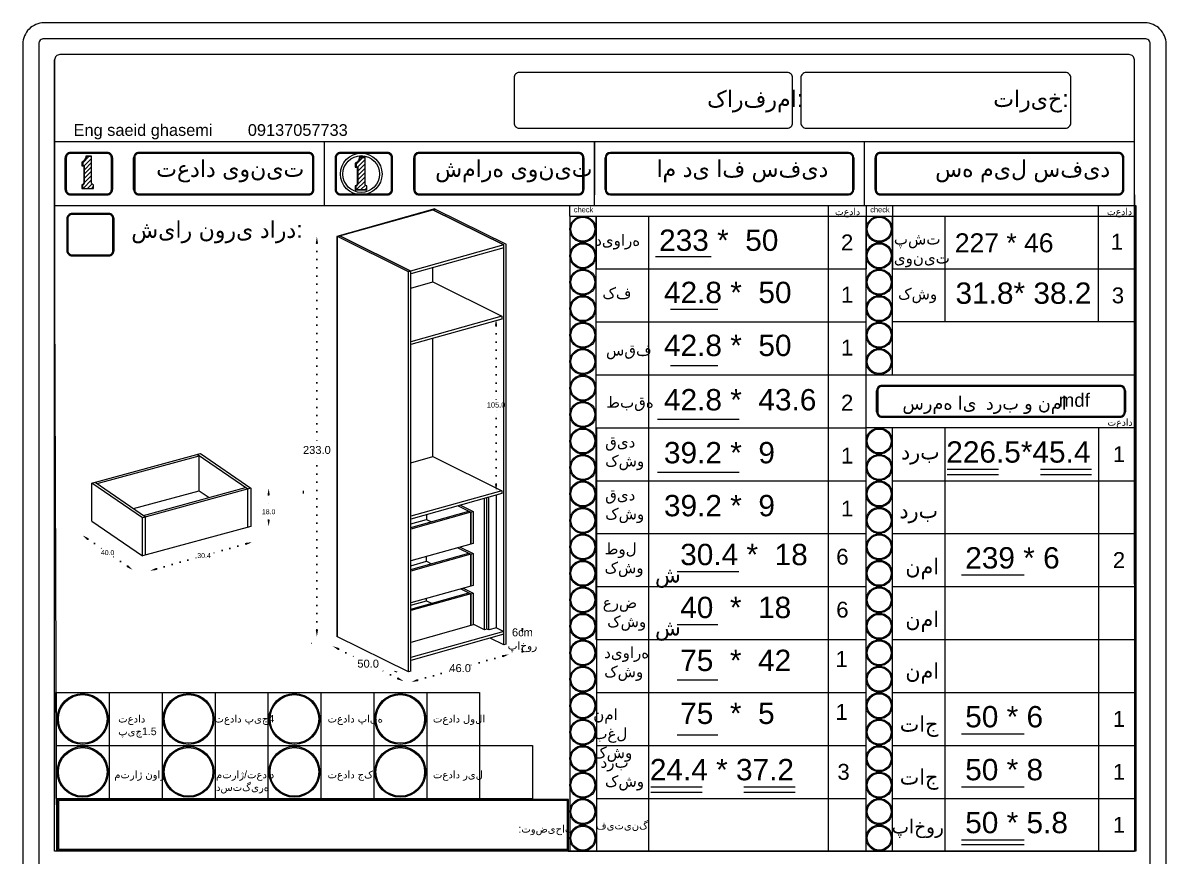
# Model space of a CAD drawing. Header units: centimetres. Extents: x 57 to 5031, y 102 to 2747.
# Drawn here: x 4116.2 to 4548.2, y 806 to 1120.7 of the extents above; entities that cross this region are included whole.
import ezdxf

# ---------------------------------------------------------------- set-up
doc = ezdxf.new("R2010")
doc.units = ezdxf.units.CM
doc.header["$MEASUREMENT"] = 0
doc.linetypes.add('ACAD_ISO07W100', pattern=[3, 0, -3])
doc.styles.get("Standard").update_dxf_attribs({"font": 'arial.ttf'})
doc.dimstyles.new('Copy of Standard', dxfattribs={"dimtxt": 2, "dimasz": 2.5, "dimexe": 0.18, "dimexo": 0.0625, "dimgap": 0.09, "dimtad": 0, "dimtih": 1, "dimtoh": 1, "dimdec": 1, "dimzin": 0, "dimdsep": 46, "dimtxsty": 'Standard', "dimcen": 0.09, "dimse1": 1, "dimse2": 1, "dimadec": 0, "dimazin": 0, "dimtfac": 1, "dimtdec": 1, "dimtofl": 0, "dimtmove": 0, "dimatfit": 3, "dimfxl": 1, "dimtolj": 1, "dimtzin": 0, "dimarcsym": 0})
doc.dimstyles.get("Standard").update_dxf_attribs({"dimtxt": 3, "dimasz": 2.5, "dimexe": 0.18, "dimexo": 0.0625, "dimgap": 0.09, "dimtad": 0, "dimtih": 1, "dimtoh": 1, "dimdec": 1, "dimzin": 0, "dimdsep": 46, "dimtxsty": 'Standard', "dimcen": 0.09, "dimse1": 1, "dimse2": 1, "dimadec": 0, "dimazin": 0, "dimtfac": 1, "dimtdec": 1, "dimtofl": 0, "dimtmove": 0, "dimatfit": 3, "dimfxl": 1, "dimtolj": 1, "dimtzin": 0, "dimarcsym": 0})

# ---------------------------------------------------------------- blocks, each defined once
blk = doc.blocks.new('*D233')
at = {"color": 0, "linetype": 'ACAD_ISO07W100', "lineweight": -2, "transparency": 16777216}
for p, q in [((4227.27, 1037.5), (4227.27, 961)), ((4227.27, 891.39), (4227.27, 957.76))]:
    blk.add_line(p, q, dxfattribs=at)
at = {"color": 0, "transparency": 16777216}
for points in [[(4226.85, 1037.5), (4227.69, 1037.5), (4227.27, 1040)], [(4226.85, 891.39), (4227.69, 891.39), (4227.27, 888.89)]]:
    blk.add_solid(points, dxfattribs=at)
at = {"layer": 'Defpoints', "color": 0, "transparency": 16777216}
for p in [(4227.27, 1040), (4235.01, 1040), (4235.01, 888.89)]:
    blk.add_point(p, dxfattribs=at)
at = {"color": 0, "lineweight": 20, "transparency": 16777216, "insert": (4227.27, 959.38), "char_height": 3, "attachment_point": 5}
blk.add_mtext('\\A1;233.0', dxfattribs=at)
blk = doc.blocks.new('*D234')
at = {"color": 0, "linetype": 'ACAD_ISO07W100', "lineweight": -2, "transparency": 16777216}
for p, q in [((4235.47, 884.19), (4243.38, 880.27)), ((4257.82, 873.11), (4249.92, 877.03))]:
    blk.add_line(p, q, dxfattribs=at)
at = {"color": 0, "transparency": 16777216}
for points in [[(4235.66, 884.56), (4235.29, 883.82), (4233.23, 885.3)], [(4258.01, 873.49), (4257.64, 872.74), (4260.06, 872)]]:
    blk.add_solid(points, dxfattribs=at)
at = {"layer": 'Defpoints', "color": 0, "transparency": 16777216}
for p in [(4235.01, 888.89), (4261.84, 875.59), (4260.06, 872)]:
    blk.add_point(p, dxfattribs=at)
at = {"color": 0, "lineweight": 20, "transparency": 16777216, "insert": (4246.65, 878.65), "char_height": 3, "attachment_point": 5}
blk.add_mtext('\\A1;50.0', dxfattribs=at)
blk = doc.blocks.new('*D235')
at = {"color": 0, "linetype": 'ACAD_ISO07W100', "lineweight": -2, "transparency": 16777216}
for p, q in [((4297.49, 881.49), (4285.45, 878.1)), ((4265.33, 872.43), (4277.37, 875.82))]:
    blk.add_line(p, q, dxfattribs=at)
at = {"color": 0, "transparency": 16777216}
for points in [[(4297.37, 881.89), (4297.6, 881.09), (4299.89, 882.17)], [(4265.22, 872.83), (4265.45, 872.03), (4262.93, 871.75)]]:
    blk.add_solid(points, dxfattribs=at)
at = {"layer": 'Defpoints', "color": 0, "transparency": 16777216}
for p in [(4298.81, 886.02), (4299.89, 882.17), (4261.84, 875.59)]:
    blk.add_point(p, dxfattribs=at)
at = {"color": 0, "lineweight": 20, "transparency": 16777216, "insert": (4281.41, 876.96), "char_height": 3, "attachment_point": 5}
blk.add_mtext('\\A1;46.0', dxfattribs=at)
blk = doc.blocks.new('*D225')
at = {"color": 0, "linetype": 'ACAD_ISO07W100', "lineweight": -2, "transparency": 16777216}
for p, q in [((4200.38, 923.89), (4187.17, 920.19)), ((4166.63, 914.44), (4182.12, 918.78))]:
    blk.add_line(p, q, dxfattribs=at)
at = {"color": 0, "transparency": 16777216}
for points in [[(4200.27, 924.29), (4200.49, 923.49), (4202.79, 924.57)], [(4166.52, 914.84), (4166.74, 914.04), (4164.22, 913.76)]]:
    blk.add_solid(points, dxfattribs=at)
at = {"layer": 'Defpoints', "color": 0, "transparency": 16777216}
for p in [(4201.13, 930.5, 8.72), (4162.56, 919.69, 8.72), (4164.22, 913.76)]:
    blk.add_point(p, dxfattribs=at)
at = {"color": 0, "lineweight": 20, "transparency": 16777216, "insert": (4184.64, 919.48), "char_height": 3, "attachment_point": 5}
blk.add_mtext('\\A1;{\\H0.625x;30.4}', dxfattribs=at)
blk = doc.blocks.new('*D226')
at = {"color": 0, "linetype": 'ACAD_ISO07W100', "lineweight": -2, "transparency": 16777216}
for p, q in [((4209.05, 942.44), (4209.05, 937.09)), ((4209.05, 933), (4209.05, 935))]:
    blk.add_line(p, q, dxfattribs=at)
at = {"color": 0, "transparency": 16777216}
for points in [[(4208.63, 942.44), (4209.47, 942.44), (4209.05, 944.94)], [(4208.63, 933), (4209.47, 933), (4209.05, 930.5)]]:
    blk.add_solid(points, dxfattribs=at)
at = {"layer": 'Defpoints', "color": 0, "transparency": 16777216}
for p in [(4202.33, 944.94, 8.72), (4202.33, 930.5, 8.72), (4209.05, 930.5)]:
    blk.add_point(p, dxfattribs=at)
at = {"color": 0, "lineweight": 20, "transparency": 16777216, "insert": (4209.05, 936.04), "char_height": 3, "attachment_point": 5}
blk.add_mtext('\\A1;{\\H0.625x;18.0}', dxfattribs=at)
blk = doc.blocks.new('*D236')
at = {"color": 0, "linetype": 'ACAD_ISO07W100', "lineweight": -2, "transparency": 16777216}
for p, q in [((4140.7, 925.75), (4146.66, 921.67)), ((4155.67, 915.5), (4149.72, 919.58))]:
    blk.add_line(p, q, dxfattribs=at)
at = {"color": 0, "transparency": 16777216}
for points in [[(4140.94, 926.1), (4140.47, 925.41), (4138.64, 927.16)], [(4155.91, 915.84), (4155.44, 915.15), (4157.74, 914.08)]]:
    blk.add_solid(points, dxfattribs=at)
at = {"layer": 'Defpoints', "color": 0, "transparency": 16777216}
for p in [(4142.26, 932.45, 8.72), (4161.36, 919.37, 8.72), (4157.74, 914.08)]:
    blk.add_point(p, dxfattribs=at)
at = {"color": 0, "lineweight": 20, "transparency": 16777216, "insert": (4148.19, 920.62), "char_height": 3, "attachment_point": 5}
blk.add_mtext('\\A1;{\\H0.625x;40.0}', dxfattribs=at)
blk = doc.blocks.new('*D224')
at = {"color": 0, "linetype": 'ACAD_ISO07W100', "lineweight": -2, "transparency": 16777216}
for p, q in [((4304.93, 892.01), (4304.93, 894.51)), ((4304.93, 883), (4304.93, 880.5))]:
    blk.add_line(p, q, dxfattribs=at)
at = {"color": 0, "transparency": 16777216}
for points in [[(4304.51, 892.01), (4305.34, 892.01), (4304.93, 889.51)], [(4304.51, 883), (4305.34, 883), (4304.93, 885.5)]]:
    blk.add_solid(points, dxfattribs=at)
at = {"layer": 'Defpoints', "color": 0, "transparency": 16777216}
for p in [(4296.97, 889.51, 9.24), (4296.97, 885.5, 9.24), (4304.93, 885.5)]:
    blk.add_point(p, dxfattribs=at)
at = {"color": 0, "lineweight": 20, "transparency": 16777216, "insert": (4304.93, 887.5), "char_height": 3, "attachment_point": 5}
blk.add_mtext('\\A1;6cm\\P{\\fArial|b0|i0|c178|p34;پاخور}', dxfattribs=at)
blk = doc.blocks.new('*D255')
at = {"color": 0, "linetype": 'ACAD_ISO07W100', "lineweight": -2, "transparency": 16777216}
for p, q in [((4294.98, 1006.35), (4294.98, 977.52)), ((4294.98, 946.47), (4294.98, 975.3))]:
    blk.add_line(p, q, dxfattribs=at)
at = {"color": 0, "transparency": 16777216}
for points in [[(4294.56, 1006.35), (4295.4, 1006.35), (4294.98, 1008.85)], [(4294.56, 946.47), (4295.4, 946.47), (4294.98, 943.97)]]:
    blk.add_solid(points, dxfattribs=at)
at = {"layer": 'Defpoints', "color": 0, "transparency": 16777216}
for p in [(4297.17, 1008.85), (4294.98, 943.97), (4297.17, 943.97)]:
    blk.add_point(p, dxfattribs=at)
at = {"color": 0, "lineweight": 20, "transparency": 16777216, "insert": (4294.98, 976.41), "char_height": 2, "attachment_point": 5}
blk.add_mtext('\\A1;105.0', dxfattribs=at)

msp = doc.modelspace()

# ---------------------------------------------------------------- hatches: boundary and pattern name
at = {"lineweight": 20}
h = msp.add_hatch(dxfattribs=at)
h.set_pattern_fill('ANSI31', color=256, scale=9.218651)
h.set_pattern_definition([(45, (3392.9131, 1609.375), (-0.8148213, 0.8148213), [])])
h.paths.add_polyline_path([(4142.68, 1059.62), (4142.59, 1059.67), (4142.5, 1059.72), (4142.43, 1059.78), (4142.36, 1059.86), (4142.3, 1059.93), (4142.24, 1060.02), (4142.2, 1060.11), (4142.17, 1060.21), (4142.16, 1060.31), (4142.15, 1060.41), (4142.15, 1070.33), (4140.29, 1070.33), (4140.26, 1070.1), (4140.21, 1069.87), (4140.15, 1069.65), (4140.06, 1069.43), (4139.96, 1069.22), (4139.83, 1069.02), (4139.69, 1068.84), (4139.54, 1068.66), (4139.37, 1068.5), (4139.19, 1068.36), (4138.99, 1068.23), (4138.79, 1068.12), (4138.79, 1066.71), (4139.19, 1066.71), (4139.5, 1066.69), (4139.5, 1060.45), (4139.49, 1060.35), (4139.46, 1060.25), (4139.43, 1060.16), (4139.39, 1060.08), (4139.34, 1059.99), (4139.28, 1059.92), (4139.21, 1059.85), (4139.14, 1059.78), (4139.06, 1059.73), (4138.97, 1059.68), (4138.88, 1059.65), (4138.79, 1059.62), (4138.79, 1058.19), (4142.87, 1058.19), (4142.87, 1059.57), (4142.77, 1059.59)])
h = msp.add_hatch(dxfattribs=at)
h.set_pattern_fill('ANSI31', color=256, scale=9.218651)
h.set_pattern_definition([(45, (3496.243, 1608.9336), (-0.8148213, 0.8148213), [])])
h.paths.add_polyline_path([(4246.01, 1059.18), (4245.92, 1059.23), (4245.83, 1059.28), (4245.76, 1059.34), (4245.69, 1059.41), (4245.63, 1059.49), (4245.57, 1059.58), (4245.53, 1059.67), (4245.5, 1059.77), (4245.49, 1059.87), (4245.48, 1059.97), (4245.48, 1069.89), (4243.62, 1069.89), (4243.59, 1069.66), (4243.54, 1069.43), (4243.48, 1069.21), (4243.39, 1068.99), (4243.29, 1068.78), (4243.16, 1068.58), (4243.02, 1068.39), (4242.87, 1068.22), (4242.7, 1068.06), (4242.52, 1067.91), (4242.32, 1067.79), (4242.12, 1067.67), (4242.12, 1066.27), (4242.52, 1066.27), (4242.83, 1066.25), (4242.83, 1060), (4242.82, 1059.91), (4242.79, 1059.81), (4242.76, 1059.72), (4242.72, 1059.63), (4242.67, 1059.55), (4242.61, 1059.47), (4242.54, 1059.4), (4242.47, 1059.34), (4242.39, 1059.29), (4242.3, 1059.24), (4242.21, 1059.21), (4242.12, 1059.18), (4242.12, 1057.75), (4246.2, 1057.75), (4246.2, 1059.13), (4246.1, 1059.15)])

# ---------------------------------------------------------------- linework, layer by layer
for p, q in [((4128.17, 807.78), (4128.17, 1106.75)), ((4536.17, 1075.78), (4128.17, 1075.78)), ((4128.17, 896.79), (4128.17, 1075.78)), ((4230.17, 1051.78), (4230.17, 1075.78)), ((4332.17, 1051.78), (4332.17, 1075.78)), ((4332.17, 1075.78), (4332.17, 1055.78)), ((4434.17, 1051.78), (4434.17, 1075.78)), ((4148.02, 1071.78), (4134.17, 1071.78)), ((4224.17, 1071.78), (4160.02, 1071.78)), ((4253.88, 1071.78), (4236.17, 1071.78)), ((4326.17, 1071.78), (4265.88, 1071.78)), ((4428.17, 1071.78), (4338.17, 1071.78)), ((4530.17, 1071.78), (4440.17, 1071.78)), ((4132.17, 1057.78), (4132.17, 1069.78)), ((4138.79, 1068.12), (4138.79, 1066.71)), ((4150.02, 1069.78), (4150.02, 1057.78)), ((4158.02, 1057.78), (4158.02, 1069.78)), ((4226.17, 1057.78), (4226.17, 1069.78)), ((4234.17, 1069.78), (4234.17, 1057.78)), ((4242.12, 1067.67), (4242.12, 1066.27)), ((4255.88, 1057.78), (4255.88, 1069.78)), ((4263.88, 1057.78), (4263.88, 1069.78)), ((4328.17, 1069.78), (4328.17, 1057.78)), ((4336.17, 1057.78), (4336.17, 1069.78)), ((4430.17, 1069.78), (4430.17, 1057.78)), ((4438.17, 1057.78), (4438.17, 1069.78)), ((4532.17, 1057.78), (4532.17, 1069.78)), ((4134.17, 1055.78), (4148.02, 1055.78)), ((4138.79, 1058.19), (4142.87, 1058.19)), ((4224.17, 1055.78), (4160.02, 1055.78)), ((4236.17, 1055.78), (4253.88, 1055.78)), ((4242.12, 1057.75), (4246.2, 1057.75)), ((4326.17, 1055.78), (4265.88, 1055.78)), ((4338.17, 1055.78), (4428.17, 1055.78)), ((4440.17, 1055.78), (4530.17, 1055.78)), ((4536.17, 1055.78), (4536.17, 807.78)), ((4128.17, 1051.78), (4536.17, 1051.78)), ((4322.78, 1051.78), (4322.78, 1047.78)), ((4420.6, 807.78), (4420.6, 1051.78)), ((4434.78, 1051.78), (4434.78, 1027.78)), ((4444.78, 1051.78), (4444.78, 1027.78)), ((4522.56, 1007.78), (4522.56, 1051.78)), ((4322.78, 1047.78), (4536.78, 1047.78)), ((4323.04, 807.78), (4323.04, 1047.78)), ((4332.78, 891.78), (4332.78, 1047.78)), ((4332.78, 887.78), (4332.78, 1047.78)), ((4332.78, 1047.78), (4332.78, 1027.78)), ((4352.59, 1047.78), (4352.59, 807.78)), ((4434.78, 891.78), (4434.78, 1047.78)), ((4434.78, 807.78), (4434.78, 1047.78)), ((4444.78, 1007.78), (4444.78, 1047.78)), ((4444.78, 987.78), (4444.78, 1047.78)), ((4444.78, 987.78), (4444.78, 1047.78)), ((4444.78, 1047.78), (4444.78, 1027.78)), ((4464.59, 1047.78), (4464.59, 1007.78)), ((4355.16, 1032.53), (4376.27, 1032.53)), ((4332.78, 1027.78), (4434.78, 1027.78)), ((4444.78, 1027.78), (4536.78, 1027.78)), ((4360.94, 1012.53), (4378.83, 1012.53)), ((4297.17, 1009.92), (4297.17, 1008.85)), ((4332.78, 1007.78), (4434.78, 1007.78)), ((4536.78, 1007.78), (4444.78, 1007.78)), ((4536.78, 1007.78), (4516.78, 1007.78)), ((4360.94, 991.34), (4378.83, 991.34)), ((4332.78, 987.78), (4536.78, 987.78)), ((4438.78, 973.78), (4438.78, 981.78)), ((4530.78, 983.78), (4440.78, 983.78)), ((4532.78, 981.78), (4532.78, 973.78)), ((4332.78, 967.78), (4434.78, 967.78)), ((4333.04, 807.78), (4333.04, 967.78)), ((4356.03, 971), (4386.79, 971)), ((4536.78, 967.78), (4434.78, 967.78)), ((4530.78, 971.78), (4440.78, 971.78)), ((4444.78, 807.78), (4444.78, 967.78)), ((4464.59, 967.78), (4464.59, 867.78)), ((4522.56, 967.78), (4522.56, 807.78)), ((4356.03, 951), (4386.79, 951)), ((4465.47, 952.17), (4484.81, 952.17)), ((4500.65, 952.17), (4519.98, 952.17)), ((4142.26, 932.45, 5), (4142.26, 946.89, 5)), ((4332.78, 947.78), (4434.78, 947.78)), ((4332.78, 947.78), (4352.59, 947.78)), ((4332.78, 947.78), (4434.78, 947.78)), ((4401.29, 947.78), (4434.78, 947.78)), ((4444.78, 947.78), (4536.78, 947.78)), ((4464.59, 947.78), (4464.59, 847.78)), ((4465.47, 950.15), (4484.81, 950.15)), ((4500.65, 950.15), (4519.98, 950.15)), ((4297.17, 943.97), (4297.17, 942.9)), ((4332.78, 927.78), (4352.59, 927.78)), ((4332.78, 927.78), (4434.78, 927.78)), ((4444.78, 927.78), (4536.78, 927.78)), ((4444.78, 927.78), (4536.78, 927.78)), ((4464.59, 927.78), (4464.59, 827.78)), ((4363.42, 913.44), (4386.76, 913.44)), ((4470.9, 912.17), (4494.48, 912.17)), ((4332.78, 907.78), (4434.78, 907.78)), ((4444.78, 907.78), (4536.78, 907.78)), ((4464.59, 907.78), (4464.59, 807.78)), ((4363.42, 893.44), (4378.75, 893.44)), ((4332.78, 887.78), (4434.78, 887.78)), ((4420.6, 887.78), (4434.78, 887.78)), ((4444.78, 887.78), (4536.78, 887.78)), ((4262.76, 875.85), (4261.84, 875.59)), ((4363.42, 872.5), (4378.75, 872.5)), ((4128.17, 867.78), (4128.17, 827.78)), ((4128.78, 867.78), (4288.78, 867.78)), ((4128.78, 867.78), (4128.78, 827.78)), ((4148.78, 867.78), (4148.78, 827.78)), ((4168.78, 867.78), (4168.78, 827.78)), ((4188.78, 867.78), (4188.78, 827.78)), ((4208.78, 867.78), (4208.78, 827.78)), ((4228.78, 867.78), (4228.78, 827.78)), ((4248.78, 867.78), (4248.78, 827.78)), ((4268.78, 867.78), (4268.78, 827.78)), ((4288.78, 867.78), (4288.78, 827.78)), ((4332.78, 867.78), (4434.78, 867.78)), ((4420.6, 867.78), (4434.78, 867.78)), ((4444.78, 867.78), (4536.78, 867.78)), ((4444.78, 867.78), (4536.78, 867.78)), ((4363.42, 851.78), (4378.75, 851.78)), ((4470.9, 852.17), (4494.48, 852.17)), ((4128.78, 847.78), (4288.78, 847.78)), ((4288.78, 847.78), (4308.78, 847.78)), ((4308.78, 847.78), (4308.78, 827.78)), ((4332.78, 847.78), (4434.78, 847.78)), ((4332.78, 847.78), (4434.78, 847.78)), ((4420.6, 847.78), (4434.78, 847.78)), ((4444.78, 847.78), (4536.78, 847.78)), ((4444.78, 847.78), (4536.78, 847.78)), ((4353.47, 832.17), (4372.81, 832.17)), ((4353.47, 830.15), (4372.81, 830.15)), ((4388.65, 832.17), (4407.98, 832.17)), ((4388.65, 830.15), (4407.98, 830.15)), ((4470.9, 832.17), (4494.48, 832.17)), ((4128.78, 827.78), (4308.78, 827.78)), ((4332.78, 827.78), (4434.78, 827.78)), ((4332.78, 827.78), (4434.78, 827.78)), ((4420.6, 827.78), (4434.78, 827.78)), ((4444.78, 827.78), (4536.78, 827.78)), ((4444.78, 827.78), (4536.78, 827.78)), ((4470.9, 812.17), (4494.48, 812.17)), ((4470.9, 810.41), (4494.48, 810.41)), ((4322.17, 807.78), (4128.17, 807.78)), ((4322.17, 807.78), (4434.17, 807.78)), ((4322.17, 807.78), (4536.17, 807.78)), ((4322.78, 807.78), (4434.78, 807.78))]:
    msp.add_line(p, q, dxfattribs=at)
at = {"linetype": 'Continuous', "lineweight": 20, "extrusion": (-2.22045e-16, 0.927978, 0.372634)}
for p, q in [((4271.85, 1050.48), (4234.8, 1040.1)), ((4234.93, 1040.04), (4271.98, 1050.42)), ((4234.93, 1040.04), (4271.06, 1050.16)), ((4271.06, 1050.16), (4271.98, 1050.42)), ((4271.06, 1050.16), (4297.89, 1036.87)), ((4297.89, 1036.87), (4271.06, 1050.16)), ((4271.98, 1050.42), (4271.85, 1050.48)), ((4271.98, 1050.42), (4298.81, 1037.12)), ((4234.8, 1040.1), (4235.01, 1040)), ((4234.8, 1040.1), (4234.8, 888.99)), ((4235.01, 1040), (4235.93, 1040.26)), ((4261.84, 1026.7), (4235.01, 1040)), ((4235.01, 888.89), (4235.01, 1040)), ((4262.76, 1026.96), (4235.93, 1040.26)), ((4235.93, 1040.26), (4262.76, 1026.96)), ((4297.89, 1036.87), (4262.68, 1027)), ((4297.89, 885.76), (4297.89, 1036.87)), ((4298.81, 886.02), (4298.81, 1037.12)), ((4297.89, 1035.8), (4262.76, 1025.96)), ((4271.06, 1022.86), (4271.06, 1028.28)), ((4262.76, 1026.96), (4261.84, 1026.7)), ((4261.84, 875.59), (4261.84, 1026.7)), ((4262.76, 1025.89), (4262.76, 1026.96)), ((4262.76, 875.85), (4262.76, 1025.96)), ((4262.76, 1020.54), (4271.06, 1022.86)), ((4271.06, 1022.86), (4297.17, 1009.92)), ((4297.17, 1009.92), (4262.76, 1000.28)), ((4297.17, 1008.85), (4262.76, 999.21)), ((4271.06, 956.91), (4271.06, 1001.54)), ((4262.76, 954.58), (4271.06, 956.91)), ((4271.06, 956.91), (4297.17, 943.97)), ((4297.17, 943.97), (4262.76, 934.33)), ((4297.17, 942.9), (4262.76, 933.26)), ((4295.12, 892.21), (4295.12, 942.33)), ((4280.62, 938.27), (4285.44, 935.87)), ((4281.54, 938.52), (4286.37, 936.13)), ((4290.63, 891.49), (4290.63, 941.07)), ((4291.55, 891.74), (4291.55, 941.33)), ((4291.55, 891.74), (4291.55, 940.77)), ((4292.24, 891.4), (4292.24, 941.52)), ((4262.76, 930.09), (4284.71, 936.24)), ((4285.44, 935.87), (4262.76, 929.52)), ((4262.76, 931.52), (4268.74, 933.19)), ((4268.74, 934.94), (4268.74, 933.19)), ((4268.74, 933.19), (4270.58, 932.28)), ((4284.71, 936.24), (4285.44, 935.87)), ((4285.44, 935.87), (4286.37, 936.13)), ((4285.44, 923.85), (4285.44, 935.87)), ((4285.44, 935.87), (4285.44, 923.85)), ((4286.37, 936.13), (4286.37, 924.11)), ((4285.44, 923.85), (4262.76, 917.49)), ((4262.76, 914.24), (4284.71, 920.39)), ((4280.51, 922.47), (4285.44, 920.02)), ((4281.43, 922.72), (4286.37, 920.28)), ((4284.71, 920.39), (4285.44, 920.02)), ((4286.37, 924.11), (4285.44, 923.85)), ((4285.44, 920.02), (4286.37, 920.28)), ((4286.37, 920.28), (4286.37, 908.25)), ((4285.44, 920.02), (4262.76, 913.67)), ((4262.76, 915.67), (4268.74, 917.34)), ((4268.74, 917.34), (4268.74, 919.17)), ((4268.74, 917.34), (4270.58, 916.43)), ((4285.44, 908), (4285.44, 920.02)), ((4285.44, 920.02), (4285.44, 908)), ((4285.44, 908), (4262.76, 901.64)), ((4286.37, 908.25), (4285.44, 908)), ((4262.76, 899.28), (4284.71, 905.43)), ((4285.44, 905.06), (4262.76, 898.71)), ((4268.74, 902.38), (4268.74, 903.32)), ((4281.66, 906.94), (4285.44, 905.06)), ((4282.58, 907.19), (4286.37, 905.32)), ((4284.71, 905.43), (4285.44, 905.06)), ((4285.44, 905.06), (4286.37, 905.32)), ((4285.44, 893.04), (4285.44, 905.06)), ((4285.44, 905.06), (4285.44, 893.04)), ((4286.37, 905.32), (4286.37, 893.29)), ((4262.76, 900.71), (4268.74, 902.38)), ((4268.74, 902.38), (4270.58, 901.47)), ((4285.44, 893.04), (4262.76, 886.68)), ((4297.89, 890.84), (4262.76, 880.99)), ((4286.37, 893.29), (4285.44, 893.04)), ((4290.63, 891.49), (4286.37, 893.6)), ((4291.55, 891.74), (4290.63, 891.49)), ((4292.24, 891.4), (4291.55, 891.74)), ((4295.12, 892.21), (4292.24, 891.4)), ((4295.12, 892.21), (4297.89, 890.84)), ((4297.89, 889.77), (4297.89, 890.84)), ((4225.37, 886.25), (4225.24, 886.31)), ((4261.84, 875.59), (4234.8, 888.99)), ((4297.89, 889.77), (4262.76, 879.92)), ((4297.89, 885.76), (4292.72, 888.32)), ((4298.81, 886.02), (4297.89, 885.76))]:
    msp.add_line(p, q, dxfattribs=at)
at = {"linetype": 'Continuous', "lineweight": 20, "extrusion": (-1.11022e-16, 0.902173, 0.431375)}
for p, q in [((4142.26, 946.89, 5), (4183.24, 958.02, 5)), ((4144.27, 946.67, 5), (4182.84, 957.14, 5)), ((4201.13, 944.61, 5), (4182.03, 957.69, 5)), ((4182.84, 943.98, 5), (4182.84, 957.14, 5)), ((4183.24, 958.02, 5), (4202.33, 944.94, 5)), ((4161.36, 933.81, 5), (4142.26, 946.89, 5)), ((4143.46, 947.22, 5), (4162.56, 934.14, 5)), ((4158.02, 937.24, 5), (4182.84, 943.98, 5)), ((4202.33, 944.94, 5), (4161.36, 933.81, 5)), ((4161.75, 934.69, 5), (4200.32, 945.16, 5)), ((4182.84, 943.98, 5), (4186.57, 941.43, 5)), ((4201.13, 930.17, 5), (4201.13, 944.61, 5)), ((4202.33, 944.94, 5), (4202.33, 930.5, 5)), ((4161.36, 919.37, 5), (4161.36, 933.81, 5)), ((4162.56, 919.69, 5), (4162.56, 934.14, 5)), ((4142.26, 932.45, 5), (4161.36, 919.37, 5)), ((4202.33, 930.5, 5), (4161.36, 919.37, 5))]:
    msp.add_line(p, q, dxfattribs=at)
at = {"linetype": 'Continuous', "lineweight": 20, "extrusion": (2.22045e-16, 0.927978, 0.372634)}
for p, q in [((4222.16, 942.9), (4222.16, 943.97)), ((4256.57, 875.85), (4257.49, 875.59))]:
    msp.add_line(p, q, dxfattribs=at)
at = {"lineweight": 20}
for points in [[(4124.17, 514.75), (4540.17, 514.75, 0.414214), (4548.17, 522.75), (4548.17, 1112.75, 0.414214), (4540.17, 1120.75), (4124.17, 1120.75, 0.414214), (4116.17, 1112.75), (4116.17, 522.75, 0.414214)], [(4124.17, 520.75), (4540.17, 520.75, 0.414214), (4542.17, 522.75), (4542.17, 1112.75, 0.414214), (4540.17, 1114.75), (4124.17, 1114.75, 0.414214), (4122.17, 1112.75), (4122.17, 522.75, 0.414214)], [(4407.02, 1099.99, 0.414214), (4405.02, 1101.99), (4303.78, 1101.99, 0.414214), (4301.78, 1099.99), (4301.78, 1082.95, 0.414214), (4303.78, 1080.95), (4405.02, 1080.95, 0.414214), (4407.02, 1082.95)], [(4412.16, 1080.95), (4510.16, 1080.95, 0.414214), (4512.16, 1082.95), (4512.16, 1099.99, 0.414214), (4510.16, 1101.99), (4412.16, 1101.99, 0.414214), (4410.16, 1099.99), (4410.16, 1082.95, 0.414214)], [(4512.16, 1099.99, 0.414214), (4510.16, 1101.99), (4412.16, 1101.99, 0.414214), (4410.16, 1099.99), (4410.16, 1082.95, 0.414214), (4412.16, 1080.95), (4510.16, 1080.95, 0.414214), (4512.16, 1082.95)], [(4150.02, 1069.78, 0.414214), (4148.02, 1071.78), (4134.17, 1071.78, 0.414214), (4132.17, 1069.78), (4132.17, 1057.78, 0.414214), (4134.17, 1055.78), (4148.02, 1055.78, 0.414214), (4150.02, 1057.78)], [(4149.62, 1069.78, 0.414214), (4148.02, 1071.38), (4134.17, 1071.38, 0.414214), (4132.57, 1069.78), (4132.57, 1057.78, 0.414214), (4134.17, 1056.18), (4148.02, 1056.18, 0.414214), (4149.62, 1057.78)], [(4226.17, 1069.78, 0.414214), (4224.17, 1071.78), (4160.02, 1071.78, 0.414214), (4158.02, 1069.78), (4158.02, 1057.78, 0.414214), (4160.02, 1055.78), (4224.17, 1055.78, 0.414214), (4226.17, 1057.78)], [(4225.77, 1069.78, 0.414214), (4224.17, 1071.38), (4160.02, 1071.38, 0.414214), (4158.42, 1069.78), (4158.42, 1057.78, 0.414214), (4160.02, 1056.18), (4224.17, 1056.18, 0.414214), (4225.77, 1057.78)], [(4255.88, 1069.78, 0.414214), (4253.88, 1071.78), (4236.17, 1071.78, 0.414214), (4234.17, 1069.78), (4234.17, 1057.78, 0.414214), (4236.17, 1055.78), (4253.88, 1055.78, 0.414214), (4255.88, 1057.78)], [(4255.48, 1069.78, 0.414214), (4253.88, 1071.38), (4236.17, 1071.38, 0.414214), (4234.57, 1069.78), (4234.57, 1057.78, 0.414214), (4236.17, 1056.18), (4253.88, 1056.18, 0.414214), (4255.48, 1057.78)], [(4328.17, 1069.78, 0.414214), (4326.17, 1071.78), (4265.88, 1071.78, 0.414214), (4263.88, 1069.78), (4263.88, 1057.78, 0.414214), (4265.88, 1055.78), (4326.17, 1055.78, 0.414214), (4328.17, 1057.78)], [(4327.77, 1069.78, 0.414214), (4326.17, 1071.38), (4265.88, 1071.38, 0.414214), (4264.28, 1069.78), (4264.28, 1057.78, 0.414214), (4265.88, 1056.18), (4326.17, 1056.18, 0.414214), (4327.77, 1057.78)], [(4429.77, 1069.78, 0.414214), (4428.17, 1071.38), (4338.17, 1071.38, 0.414214), (4336.57, 1069.78), (4336.57, 1057.78, 0.414214), (4338.17, 1056.18), (4428.17, 1056.18, 0.414214), (4429.77, 1057.78)], [(4532.17, 1069.78, 0.414214), (4530.17, 1071.78), (4440.17, 1071.78, 0.414214), (4438.17, 1069.78), (4438.17, 1057.78, 0.414214), (4440.17, 1055.78), (4530.17, 1055.78, 0.414214), (4532.17, 1057.78)], [(4531.77, 1069.78, 0.414214), (4530.17, 1071.38), (4440.17, 1071.38, 0.414214), (4438.57, 1069.78), (4438.57, 1057.78, 0.414214), (4440.17, 1056.18), (4530.17, 1056.18, 0.414214), (4531.77, 1057.78)], [(4150.62, 1046.74, 0.414214), (4148.62, 1048.74), (4134.78, 1048.74, 0.414214), (4132.78, 1046.74), (4132.78, 1034.74, 0.414214), (4134.78, 1032.74), (4148.62, 1032.74, 0.414214), (4150.62, 1034.74)], [(4150.62, 1046.74, 0.414214), (4148.62, 1048.74), (4134.78, 1048.74, 0.414214), (4132.78, 1046.74), (4132.78, 1034.74, 0.414214), (4134.78, 1032.74), (4148.62, 1032.74, 0.414214), (4150.62, 1034.74)], [(4150.22, 1046.74, 0.414214), (4148.62, 1048.34), (4134.78, 1048.34, 0.414214), (4133.18, 1046.74), (4133.18, 1034.74, 0.414214), (4134.78, 1033.14), (4148.62, 1033.14, 0.414214), (4150.22, 1034.74)], [(4150.22, 1046.74, 0.414214), (4148.62, 1048.34), (4134.78, 1048.34, 0.414214), (4133.18, 1046.74), (4133.18, 1034.74, 0.414214), (4134.78, 1033.14), (4148.62, 1033.14, 0.414214), (4150.22, 1034.74)], [(4532.78, 981.78, 0.414214), (4530.78, 983.78), (4440.78, 983.78, 0.414214), (4438.78, 981.78), (4438.78, 973.78, 0.414214), (4440.78, 971.78), (4530.78, 971.78, 0.414214), (4532.78, 973.78)], [(4532.38, 981.78, 0.414214), (4530.78, 983.38), (4440.78, 983.38, 0.414214), (4439.18, 981.78), (4439.18, 973.78, 0.414214), (4440.78, 972.18), (4530.78, 972.18, 0.414214), (4532.38, 973.78)]]:
    msp.add_lwpolyline(points, format="xyb", close=True, dxfattribs=at)
for points in [[(4536.17, 908.72), (4536.17, 1106.75, 0.414214), (4534.17, 1108.75), (4130.17, 1108.75, 0.414214), (4128.17, 1106.75), (4128.17, 908.72)], [(4407.02, 1099.99, 0.414214), (4405.02, 1101.99), (4303.78, 1101.99, 0.414214), (4301.78, 1099.99), (4301.78, 1082.95, 0.414214), (4303.78, 1080.95), (4405.02, 1080.95, 0.414214), (4407.02, 1082.95), (4407.02, 1099.99)]]:
    msp.add_lwpolyline(points, format="xyb", dxfattribs=at)
for points in [[(4138.47, 1058.13), (4142.87, 1058.13), (4142.87, 1058.19), (4142.87, 1059.57), (4142.77, 1059.59), (4142.68, 1059.62), (4142.59, 1059.67), (4142.5, 1059.72), (4142.43, 1059.78), (4142.36, 1059.86), (4142.3, 1059.93), (4142.24, 1060.02), (4142.2, 1060.11), (4142.17, 1060.21), (4142.16, 1060.31), (4142.15, 1060.41), (4142.15, 1070.33), (4142.15, 1070.39), (4139.99, 1070.39), (4139.96, 1070.16), (4139.91, 1069.93), (4139.84, 1069.7), (4139.76, 1069.48), (4139.65, 1069.27), (4139.53, 1069.07), (4139.39, 1068.88), (4139.23, 1068.7), (4139.06, 1068.54), (4138.87, 1068.39), (4138.68, 1068.26), (4138.47, 1068.15), (4138.47, 1066.71), (4138.79, 1066.71), (4139.19, 1066.71), (4139.19, 1060.41), (4139.18, 1060.31), (4139.15, 1060.21), (4139.12, 1060.12), (4139.08, 1060.03), (4139.03, 1059.95), (4138.97, 1059.87), (4138.9, 1059.8), (4138.82, 1059.74), (4138.74, 1059.68), (4138.66, 1059.64), (4138.56, 1059.6), (4138.47, 1059.57), (4138.47, 1058.13), (4138.79, 1058.19), (4138.79, 1059.62), (4138.88, 1059.65), (4138.97, 1059.68), (4139.06, 1059.73), (4139.14, 1059.78), (4139.21, 1059.85), (4139.28, 1059.92), (4139.34, 1059.99), (4139.39, 1060.08), (4139.43, 1060.16), (4139.46, 1060.25), (4139.49, 1060.35), (4139.5, 1060.45), (4139.5, 1066.69), (4139.19, 1066.71)], [(4138.47, 1068.15), (4138.79, 1068.12), (4138.99, 1068.23), (4139.19, 1068.36), (4139.37, 1068.5), (4139.54, 1068.66), (4139.69, 1068.84), (4139.83, 1069.02), (4139.96, 1069.22), (4140.06, 1069.43), (4140.15, 1069.65), (4140.21, 1069.87), (4140.26, 1070.1), (4140.29, 1070.33)], [(4139.99, 1070.39), (4140.29, 1070.33), (4142.15, 1070.33)], [(4241.8, 1057.69), (4246.2, 1057.69), (4246.2, 1057.75), (4246.2, 1059.13), (4246.1, 1059.15), (4246.01, 1059.18), (4245.92, 1059.23), (4245.83, 1059.28), (4245.76, 1059.34), (4245.69, 1059.41), (4245.63, 1059.49), (4245.57, 1059.58), (4245.53, 1059.67), (4245.5, 1059.77), (4245.49, 1059.87), (4245.48, 1059.97), (4245.48, 1069.89), (4245.48, 1069.95), (4243.32, 1069.95), (4243.29, 1069.71), (4243.24, 1069.48), (4243.17, 1069.26), (4243.09, 1069.04), (4242.98, 1068.83), (4242.86, 1068.63), (4242.72, 1068.44), (4242.56, 1068.26), (4242.39, 1068.1), (4242.2, 1067.95), (4242.01, 1067.82), (4241.8, 1067.71), (4241.8, 1066.27), (4242.12, 1066.27), (4242.52, 1066.27), (4242.52, 1059.97), (4242.51, 1059.87), (4242.48, 1059.77), (4242.45, 1059.68), (4242.41, 1059.59), (4242.36, 1059.51), (4242.3, 1059.43), (4242.23, 1059.36), (4242.15, 1059.3), (4242.07, 1059.24), (4241.99, 1059.19), (4241.89, 1059.16), (4241.8, 1059.13), (4241.8, 1057.69), (4242.12, 1057.75), (4242.12, 1059.18), (4242.21, 1059.21), (4242.3, 1059.24), (4242.39, 1059.29), (4242.47, 1059.34), (4242.54, 1059.4), (4242.61, 1059.47), (4242.67, 1059.55), (4242.72, 1059.63), (4242.76, 1059.72), (4242.79, 1059.81), (4242.82, 1059.91), (4242.83, 1060), (4242.83, 1066.25), (4242.52, 1066.27)], [(4241.8, 1067.71), (4242.12, 1067.67), (4242.32, 1067.79), (4242.52, 1067.91), (4242.7, 1068.06), (4242.87, 1068.22), (4243.02, 1068.39), (4243.16, 1068.58), (4243.29, 1068.78), (4243.39, 1068.99), (4243.48, 1069.21), (4243.54, 1069.43), (4243.59, 1069.66), (4243.62, 1069.89)], [(4243.32, 1069.95), (4243.62, 1069.89), (4245.48, 1069.89)]]:
    msp.add_lwpolyline(points, dxfattribs=at)
for points in [[(4322.78, 807.78), (4128.98, 807.78), (4128.17, 1051.78), (4536.78, 1051.78), (4536.78, 807.78)], [(4128.17, 1051.78), (4536.17, 1051.78), (4536.17, 807.78), (4128.17, 807.78)], [(4322.38, 827.38), (4129.18, 827.38), (4129.18, 808.18), (4322.38, 808.18)], [(4321.98, 826.98), (4129.58, 826.98), (4129.58, 808.58), (4321.98, 808.58)]]:
    msp.add_lwpolyline(points, close=True, dxfattribs=at)
for centre, radius in [((4244.03, 1063.64), 7.86), ((4244.03, 1063.64), 6.94), ((4327.78, 1042.78), 4.92), ((4327.78, 1042.78), 4.52), ((4439.78, 1042.78), 4.92), ((4439.78, 1042.78), 4.52), ((4327.78, 1032.78), 4.92), ((4327.78, 1032.78), 4.52), ((4439.78, 1032.78), 4.92), ((4439.78, 1032.78), 4.52), ((4327.78, 1022.78), 4.92), ((4327.78, 1022.78), 4.52), ((4439.78, 1022.78), 4.92), ((4439.78, 1022.78), 4.52), ((4327.78, 1012.78), 4.92), ((4327.78, 1012.78), 4.52), ((4439.78, 1012.78), 4.92), ((4439.78, 1012.78), 4.52), ((4327.78, 1002.78), 4.92), ((4327.78, 1002.78), 4.52), ((4439.78, 1002.78), 4.92), ((4439.78, 1002.78), 4.52), ((4327.78, 992.78), 4.92), ((4327.78, 992.78), 4.52), ((4439.78, 992.78), 4.92), ((4439.78, 992.78), 4.52), ((4327.78, 982.78), 4.92), ((4327.78, 982.78), 4.52), ((4327.78, 972.78), 4.92), ((4327.78, 972.78), 4.52), ((4327.78, 962.78), 4.92), ((4439.78, 962.78), 4.92), ((4327.78, 962.78), 4.52), ((4439.78, 962.78), 4.52), ((4327.78, 952.78), 4.92), ((4327.78, 952.78), 4.52), ((4439.78, 952.78), 4.92), ((4439.78, 952.78), 4.52), ((4327.78, 942.78), 4.92), ((4327.78, 942.78), 4.52), ((4439.78, 942.78), 4.92), ((4439.78, 942.78), 4.52), ((4327.78, 932.78), 4.92), ((4439.78, 932.78), 4.92), ((4327.78, 932.78), 4.52), ((4439.78, 932.78), 4.52), ((4327.78, 922.78), 4.92), ((4327.78, 922.78), 4.52), ((4439.78, 922.78), 4.92), ((4439.78, 922.78), 4.52), ((4327.78, 912.78), 4.92), ((4327.78, 912.78), 4.52), ((4439.78, 912.78), 4.92), ((4439.78, 912.78), 4.52), ((4327.78, 902.78), 4.92), ((4327.78, 902.78), 4.52), ((4439.78, 902.78), 4.92), ((4439.78, 902.78), 4.52), ((4327.78, 892.78), 4.92), ((4327.78, 892.78), 4.52), ((4439.78, 892.78), 4.92), ((4439.78, 892.78), 4.52), ((4327.78, 882.78), 4.92), ((4327.78, 882.78), 4.52), ((4439.78, 882.78), 4.92), ((4439.78, 882.78), 4.52), ((4327.78, 872.78), 4.92), ((4327.78, 872.78), 4.52), ((4439.78, 872.78), 4.92), ((4439.78, 872.78), 4.52), ((4138.78, 857.78), 9.6), ((4138.78, 857.78), 9.2), ((4178.78, 857.78), 9.6), ((4178.78, 857.78), 9.2), ((4218.78, 857.78), 9.6), ((4218.78, 857.78), 9.2), ((4258.78, 857.78), 9.6), ((4258.78, 857.78), 9.2), ((4327.78, 862.78), 4.92), ((4327.78, 862.78), 4.52), ((4439.78, 862.78), 4.92), ((4439.78, 862.78), 4.52), ((4327.78, 852.78), 4.92), ((4327.78, 852.78), 4.52), ((4439.78, 852.78), 4.92), ((4439.78, 852.78), 4.52), ((4138.78, 837.78), 9.6), ((4138.78, 837.78), 9.2), ((4178.78, 837.78), 9.6), ((4178.78, 837.78), 9.2), ((4218.78, 837.78), 9.6), ((4218.78, 837.78), 9.2), ((4258.78, 837.78), 9.6), ((4258.78, 837.78), 9.2), ((4327.78, 842.78), 4.92), ((4327.78, 842.78), 4.52), ((4439.78, 842.78), 4.92), ((4439.78, 842.78), 4.52), ((4327.78, 832.78), 4.92), ((4327.78, 832.78), 4.52), ((4439.78, 832.78), 4.92), ((4439.78, 832.78), 4.52), ((4327.78, 822.78), 4.92), ((4327.78, 822.78), 4.52), ((4439.78, 822.78), 4.92), ((4439.78, 822.78), 4.52), ((4327.78, 812.78), 4.92), ((4327.78, 812.78), 4.52), ((4439.78, 812.78), 4.92), ((4439.78, 812.78), 4.52)]:
    msp.add_circle(centre, radius, dxfattribs=at)
for centre, start, end in [((4134.17, 1069.78), 90, 180), ((4148.02, 1069.78), 0, 90), ((4160.02, 1069.78), 90, 180), ((4224.17, 1069.78), 0, 90), ((4236.17, 1069.78), 90, 180), ((4253.88, 1069.78), 0, 90), ((4265.88, 1069.78), 90, 180), ((4326.17, 1069.78), 0, 90), ((4338.17, 1069.78), 90, 180), ((4428.17, 1069.78), 0, 90), ((4440.17, 1069.78), 90, 180), ((4530.17, 1069.78), 0, 90), ((4134.17, 1057.78), 180, 270), ((4148.02, 1057.78), 270, 0), ((4160.02, 1057.78), 180, 270), ((4224.17, 1057.78), 270, 0), ((4236.17, 1057.78), 180, 270), ((4253.88, 1057.78), 270, 0), ((4265.88, 1057.78), 180, 270), ((4326.17, 1057.78), 270, 0), ((4338.17, 1057.78), 180, 270), ((4428.17, 1057.78), 270, 0), ((4440.17, 1057.78), 180, 270), ((4530.17, 1057.78), 270, 0), ((4440.78, 981.78), 90, 180), ((4530.78, 981.78), 0, 90), ((4440.78, 973.78), 180, 270), ((4530.78, 973.78), 270, 0)]:
    msp.add_arc(centre, 2, start, end, dxfattribs=at)

# ---------------------------------------------------------------- texts
at = {"lineweight": 20, "attachment_point": 1}
for s, width, gutter_width, heights, insert, char_height in [('{\\fArial|b0|i0|c178|p34;کارفرما:}', 0.2338, 164.79, [0], (4374.72, 1095.29), 6.3113), ('تاریخ:', 0.2338, 164.79, [0], (4482.85, 1095.29), 6.311), ('{\\fArial|b0|i0|c178|p34;Eng saeid ghasemi}', 79.2452, 164.79, [0], (4135.35, 1082.48), 4.4179), ('{\\fArial|b0|i0|c178|p34;09137057733 }', 65.4498, 164.79, [0], (4201.18, 1082.48), 4.4179), ('{\\fArial|b0|i0|c178|p34;تعداد یونیت}', 65.4498, 164.79, [0], (4166.55, 1068.89), 6.3113), ('{\\fArial|b0|i0|c178|p34;شماره یونیت}', 65.4498, 164.79, [0], (4271.98, 1068.89), 6.3113), ('{\\fArial|b0|i0|c178|p34;ام دی اف سفید}', 65.4498, 164.79, [0], (4355.59, 1068.89), 6.3113), ('{\\fArial|b0|i0|c178|p34;سه میل سفید}', 65.4498, 164.79, [0], (4460.91, 1068.89), 6.3113), ('{\\fArial|b0|i0|c178|p34;check}', 65.4498, 164.79, [0], (4324.36, 1051.2), 2.0101), ('{\\fArial|b0|i0|c178|p34;تعداد }', 65.4498, 164.79, [0], (4423.03, 1050.79), 2.6665), ('{\\fArial|b0|i0|c178|p34;check}', 65.4498, 164.79, [0], (4436.36, 1051.2), 2.0101), ('{\\fArial|b0|i0|c178|p34;تعداد }', 65.4498, 164.79, [0], (4525.79, 1050.79), 2.6665), ('{\\fArial|b0|i0|c178|p34;شیار نوری دارد:}', 65.4498, 164.79, [0], (4157.16, 1045.85), 6.3113), ('{\\fArial|b0|i0|c178|p34;شیار نوری دارد:}', 65.4498, 164.79, [0], (4157.16, 1045.85), 6.3113), ('233 *  50', 61.9823, 462.54, [8.23], (4356.59, 1042.67), 8.06), ('227 * 46', 58.0086, 411.15, [7.32], (4468.33, 1041.24), 7.165), ('{\\fArial|b0|i0|c178|p34;دیواره }', 17.3175, 247.18, [0], (4332.42, 1040.86), 4.3074), ('2{\\fArial|b0|i0|c178|p34; }', 8.5903, 164.79, [0], (4425.3, 1040.8), 6), ('{\\fArial|b0|i0|c178|p34;پشت \\Pیونیت}', 19.3052, 247.18, [0], (4445.28, 1041.32), 4.3074), ('1{\\fArial|b0|i0|c178|p34; }', 8.5903, 164.79, [0], (4527.26, 1041.08), 6), ('{\\fArial|b0|i0|c178|p34;کف }', 15.3367, 247.18, [0], (4335.16, 1020.86), 4.3074), ('42.8 *  50', 65.2593, 462.54, [0], (4358.42, 1022.94), 8.06), ('1{\\fArial|b0|i0|c178|p34; }', 8.5903, 164.79, [0], (4425.3, 1021.08), 6), ('{\\fArial|b0|i0|c178|p34;کشو }', 17.7019, 247.18, [0], (4446.89, 1020.59), 4.3074), ('31.8* 38.2', 61.9823, 462.54, [8.23], (4468.59, 1022.67), 8.06), ('3{\\fArial|b0|i0|c178|p34; }', 8.5903, 164.79, [0], (4527.64, 1020.8), 6), ('42.8 *  50', 65.2593, 462.54, [0], (4358.42, 1002.94), 8.06), ('{\\fArial|b0|i0|c178|p34;سقف}', 20.995, 247.18, [0], (4336.52, 999.39), 4.3074), ('1{\\fArial|b0|i0|c178|p34; }', 8.5903, 164.79, [0], (4425.3, 1001.08), 6), ('42.8 *  43.6', 65.2593, 462.54, [0], (4358.42, 982.41), 8.0603), ('mdf', 17.2431, 132.07, [0], (4507.59, 980.75), 5.058), ('{\\fArial|b0|i0|c178|p34;طبقه}', 98.1747, 247.18, [0], (4336.57, 979.66), 4.3074), ('2{\\fArial|b0|i0|c178|p34; }', 8.5903, 164.79, [0], (4425.3, 980.27), 6), ('{\\fArial|b0|i0|c178|p34;سرمه ای}', 37.9723, 164.79, [0], (4448.51, 979.7), 5.0582), ('{\\fArial|b0|i0|c178|p34;درب و نما}', 36.0682, 164.79, [0], (4480.09, 979.7), 5.0582), ('{\\fArial|b0|i0|c178|p34;تعداد }', 65.4498, 164.79, [0], (4526.01, 971.22), 2.6665), ('{\\fArial|b0|i0|c178|p34;قید\\Pکشو}', 14.1457, 164.79, [0], (4336.21, 964.67), 4.3074), ('39.2 *  9', 65.2593, 462.54, [0], (4358.42, 962.41), 8.06), ('1{\\fArial|b0|i0|c178|p34; }', 8.5903, 164.79, [0], (4425.3, 960.27), 6), ('{\\fArial|b0|i0|c178|p34;درب}', 20.6748, 340.12, [0], (4447.98, 961.78), 5.927), ('226.5*45.4', 65.2593, 462.54, [8.23], (4465.09, 962.67), 8.06), ('1{\\fArial|b0|i0|c178|p34; }', 8.5903, 164.79, [0], (4528.03, 960.8), 6), ('{\\fArial|b0|i0|c178|p34;قید\\Pکشو}', 14.1457, 164.79, [0], (4336.21, 944.67), 4.3074), ('39.2 *  9', 65.2593, 462.54, [0], (4358.42, 942.41), 8.06), ('1{\\fArial|b0|i0|c178|p34; }', 8.5903, 164.79, [0], (4425.3, 940.27), 6), ('{\\fArial|b0|i0|c178|p34;درب}', 13.4202, 164.79, [0], (4447.39, 939.56), 5.927), ('{\\fArial|b0|i0|c178|p34;طول \\Pکشو}', 17.6756, 164.79, [0], (4335.97, 924.3), 4.3074), ('30.4 *{\\fArial|b0|i0|c178|p34; } 18', 65.2593, 462.54, [0], (4364.56, 923.94), 8.0603), ('6{\\fArial|b0|i0|c178|p34; }', 8.5903, 164.79, [0], (4423.51, 922.07), 6), ('239 * 6', 65.2593, 462.54, [8.23], (4472.26, 922.67), 8.06), ('2{\\fArial|b0|i0|c178|p34; }', 8.5903, 164.79, [0], (4528.03, 920.8), 6), ('{\\fArial|b0|i0|c178|p34;نما}', 11.1787, 164.79, [0], (4449.63, 918.4), 5.927), ('{\\fArial|b0|i0|c178|p34;ش}', 15.3157, 346.26, [0], (4355.07, 915.34), 6.0339), ('40  *  18', 65.2593, 462.54, [0], (4364.56, 903.94), 8.06), ('{\\fArial|b0|i0|c178|p34;عرض \\P کشو}', 18.5758, 164.79, [0], (4335.29, 903.99), 4.3074), ('6{\\fArial|b0|i0|c178|p34; }', 8.5903, 164.79, [0], (4423.51, 902.07), 6), ('{\\fArial|b0|i0|c178|p34;نما}', 11.1787, 164.79, [0], (4449.63, 898.5), 5.927), ('{\\fArial|b0|i0|c178|p34;ش}', 15.3157, 346.26, [0], (4355.07, 895.34), 6.0339), ('{\\fArial|b0|i0|c178|p34;دیواره\\Pکشو}', 14.2061, 164.79, [0], (4335.83, 885.06), 4.3074), ('75  *  42', 55.3597, 462.54, [0], (4364.56, 883.94), 8.06), ('1{\\fArial|b0|i0|c178|p34; }', 8.5903, 164.79, [0], (4423.2, 883.44), 6), ('{\\fArial|b0|i0|c178|p34;نما}', 11.1787, 164.79, [0], (4449.63, 878.96), 5.927), ('{\\fArial|b0|i0|c178|p34;نما بغل کشو}', 20.8138, 164.79, [0], (4331.71, 861.67), 4.3074), ('75  *  5', 65.2593, 462.54, [0], (4364.56, 863.94), 8.06), ('1{\\fArial|b0|i0|c178|p34; }', 8.5903, 164.79, [0], (4423.2, 863.44), 6), ('50 * 6', 65.2593, 462.54, [8.23], (4472.26, 862.67), 8.06), ('1{\\fArial|b0|i0|c178|p34; }', 8.5903, 164.79, [0], (4528.03, 860.8), 6), ('تعداد \\Pپیچ1.5', 65.4498, 164.79, [0], (4152.19, 859.32), 2.872), ('تعداد پیچ4', 65.4498, 164.79, [0], (4188.59, 859.32), 2.872), ('تعداد پایه', 65.4498, 164.79, [0], (4231.31, 859.32), 2.872), ('تعداد لولا', 65.4498, 164.79, [0], (4271.12, 859.32), 2.872), ('{\\fArial|b0|i0|c178|p34;تاج}', 13.2883, 164.79, [0], (4447.52, 858.89), 5.927), ('24.4 * 37.2', 65.2593, 462.54, [8.23], (4353.09, 842.67), 8.0603), ('50 * 8', 65.2593, 462.54, [8.23], (4472.26, 842.67), 8.06), ('متراژ نوار', 65.4498, 164.79, [0], (4150.72, 838.23), 2.872), ('متراژ/تعداد\\Pدستگیره', 65.4498, 164.79, [0], (4189.16, 838.23), 2.8716), ('تعداد جک', 65.4498, 164.79, [0], (4231.31, 838.23), 2.872), ('تعداد ریل', 65.4498, 164.79, [0], (4271.12, 838.23), 2.872), ('{\\fArial|b0|i0|c178|p34;درب }\\P{\\fArial|b0|i0|c178|p34; کشو}', 17.5398, 164.79, [0], (4334.47, 843.66), 4.3074), ('3{\\fArial|b0|i0|c178|p34; }', 8.5903, 164.79, [0], (4423.95, 840.8), 6), ('{\\fArial|b0|i0|c178|p34;تاج}', 13.2883, 164.79, [0], (4447.52, 838.89), 5.927), ('1{\\fArial|b0|i0|c178|p34; }', 8.5903, 164.79, [0], (4528.03, 840.8), 6), ('50 * 5.8', 65.2593, 462.54, [8.23], (4472.26, 822.67), 8.06), ('1{\\fArial|b0|i0|c178|p34; }', 8.5903, 164.79, [0], (4528.03, 820.8), 6), (':توضیحات', 65.4498, 164.79, [0], (4303.42, 817.7), 2.872), ('{\\fArial|b0|i0|c178|p34;فیتینگ}', 65.4498, 164.79, [0], (4332.84, 818.94), 2.8716), ('{\\fArial|b0|i0|c178|p34;پاخور}', 12.8103, 147.32, [0], (4444.43, 819.83), 5.2987)]:
    msp.add_mtext_dynamic_manual_height_columns(s, width=width, gutter_width=gutter_width, heights=heights, dxfattribs=dict(at, insert=insert, char_height=char_height))

# ---------------------------------------------------------------- dimensions: what is measured, and where the dimension line sits
at = {"lineweight": 20}
for base, p1, p2, angle, text, picture, middle, dimtype in [((4227.27, 1040), (4235.01, 888.89), (4235.01, 1040), 270, '233.0', '*D233', (4227.27, 959.38), 160), ((4209.05, 930.5, -3.72), (4202.33, 944.94, 5), (4202.33, 930.5, 5), 90, '{\\H0.625x;18.0}', '*D226', (4209.05, 936.04, -3.72), 160), ((4164.22, 913.76, -3.72), (4201.13, 930.5, 5), (4162.56, 919.69, 5), 195.6471, '{\\H0.625x;30.4}', '*D225', (4184.64, 919.48, -3.72), 161), ((4304.93, 885.5, -9.24), (4296.97, 889.51), (4296.97, 885.5), 270, '6cm\\P{\\fArial|b0|i0|c178|p34;پاخور}', '*D224', (4304.93, 887.5, -9.24), 161)]:
    dim = msp.add_linear_dim(base=base, p1=p1, p2=p2, angle=angle, text=text, dimstyle='Standard', dxfattribs=at)
    dim.commit()
    dim.dimension.update_dxf_attribs({"geometry": picture, "text_midpoint": middle, "dimtype": dimtype})
dim = msp.add_linear_dim(base=(4294.98, 943.97), p1=(4297.17, 1008.85), p2=(4297.17, 943.97), angle=90, text='105.0', dimstyle='Copy of Standard', dxfattribs=at)
dim.commit()
dim.dimension.update_dxf_attribs({"geometry": '*D255', "text_midpoint": (4294.98, 976.41)})
for p1, p2, distance, text, picture, middle in [((4142.26, 932.45, 5), (4161.36, 919.37, 5), -6.41, '{\\H0.625x;40.0}', '*D236', (4148.19, 920.62, -3.72)), ((4235.01, 888.89), (4261.84, 875.59), -4.01, '50.0', '*D234', (4246.65, 878.65)), ((4261.84, 875.59), (4298.81, 886.02), -4, '46.0', '*D235', (4281.41, 876.96))]:
    dim = msp.add_aligned_dim(p1=p1, p2=p2, distance=distance, text=text, dimstyle='Standard', dxfattribs=at)
    dim.commit()
    dim.dimension.update_dxf_attribs({"geometry": picture, "text_midpoint": middle})

doc.saveas('drawing.dxf')
